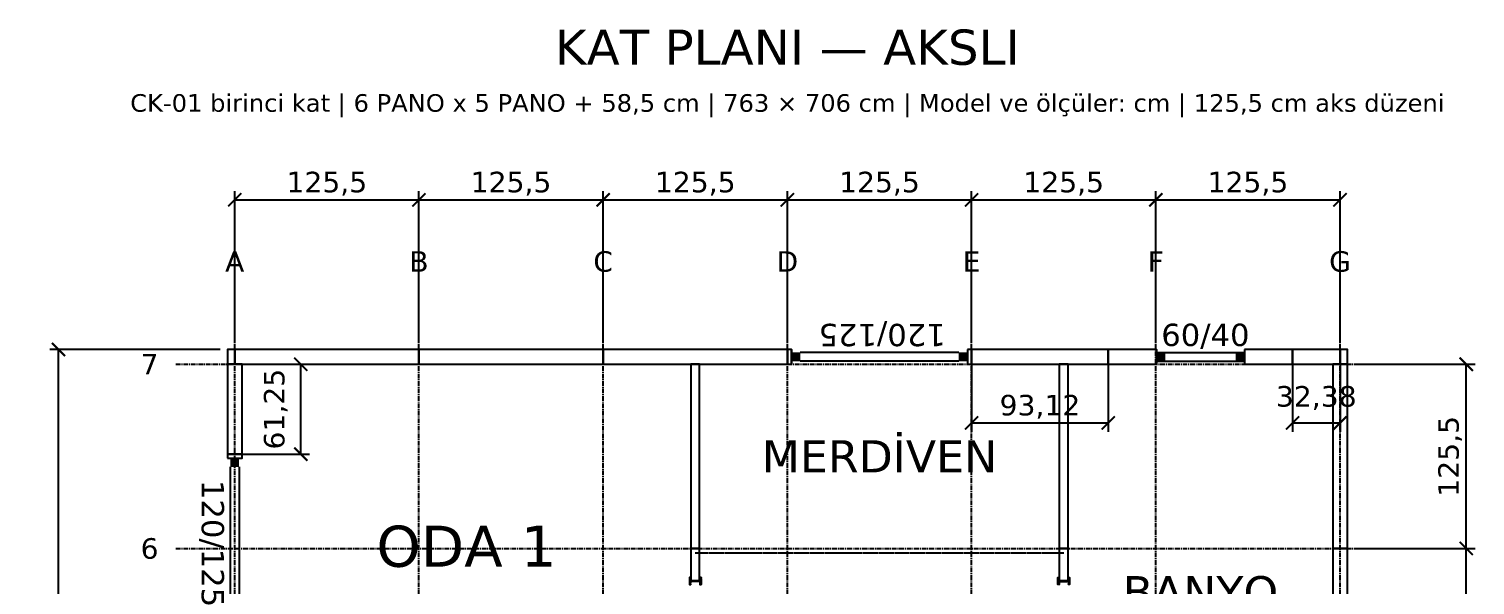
# Model space of a CAD drawing. Header units: centimetres. Extents: x -135 to 4129, y -1176 to 1044.
# Drawn here: x -135 to 850, y 546 to 924 of the extents above; entities that cross this region are included whole.
import ezdxf
from ezdxf.enums import TextEntityAlignment as Align

# ---------------------------------------------------------------- set-up
doc = ezdxf.new("R2010")
doc.units = ezdxf.units.CM
doc.linetypes.add('CENTER', pattern=[5.08, 3.175, -0.635, 0.635, -0.635])
doc.linetypes.add('DASHED', pattern=[1.524, 1.27, -0.254])
for name, color, linetype in [('ACIK_SINIR', 8, 'DASHED'), ('AKS', 4, 'CENTER'), ('AKS_YAZI', 4, 'Continuous'), ('DIS_DUVAR_100', 30, 'Continuous'), ('IC_DUVAR_60', 30, 'Continuous'), ('IC_KAPILAR', 7, 'Continuous'), ('KOSE_PROFIL_100', 8, 'Continuous'), ('ODA_ADLARI', 7, 'Continuous'), ('OLCULER', 7, 'Continuous'), ('OZEL_PANEL_OLCU_CM', 3, 'Continuous'), ('PENCERE', 10, 'Continuous')]:
    doc.layers.add(name, color=color, linetype=linetype)
doc.styles.add('PORTMAN', font='DejaVuSans.ttf')
doc.styles.get("Standard").update_dxf_attribs({"font": 'DejaVuSans.ttf'})
doc.dimstyles.new('PORTMAN', dxfattribs={"dimtxt": 14, "dimasz": 9, "dimexe": 6, "dimexo": 5, "dimgap": 4, "dimtad": 1, "dimtxsty": 'PORTMAN', "dimblk": 'ARCHTICK', "dimcen": 2.5, "dimazin": 3, "dimtfac": 0.5, "dimtmove": 2, "dimatfit": 3})

# ---------------------------------------------------------------- blocks, each defined once
blk = doc.blocks.new('BOM_D01_1255p0_DIS_DOLU')
blk.add_lwpolyline([(0, 0), (10, 0), (10, 125.5), (0, 125.5)], close=True)
blk = doc.blocks.new('kaynak-pencere-120x125')
at = {"layer": 'PENCERE', "color": 1}
for p, q in [((53387.01, 8192.86), (53397.01, 8192.86)), ((53389.01, 8186.86), (53389.01, 8078.86)), ((53395.01, 8186.86), (53395.01, 8078.86)), ((53387.01, 8072.86), (53397.01, 8072.86))]:
    blk.add_line(p, q, dxfattribs=at)
for points in [[(53389.01, 8192.86), (53389.01, 8186.86), (53395.01, 8192.86), (53395.01, 8186.86)], [(53389.01, 8072.86), (53389.01, 8078.86), (53395.01, 8072.86), (53395.01, 8078.86)]]:
    blk.add_solid(points, dxfattribs=at)
at = {"layer": 'PENCERE', "color": 0, "lineweight": 25}
blk.add_text('120/125', height=15.217, rotation=270, dxfattribs=at).set_placement((53369.52, 8178.03))
blk = doc.blocks.new('BOM_P04_PENCERE_1200x1250')
at = {"layer": 'PENCERE'}
blk.add_blockref('kaynak-pencere-120x125', (0, 0), dxfattribs=at)
blk = doc.blocks.new('BOM_D09_1255p0_DIS_P120x125')
for points in [[(0, 122.75), (10, 122.75), (10, 125.5), (0, 125.5)], [(0, 0), (10, 0), (10, 2.75), (0, 2.75)]]:
    blk.add_lwpolyline(points, close=True)
at = {"layer": 'PENCERE'}
blk.add_blockref('BOM_P04_PENCERE_1200x1250', (-53387.006, -8070.111), dxfattribs=at)
blk = doc.blocks.new('BOM_D10_931p2_DIS_DOLU')
blk.add_lwpolyline([(0, 0), (10, 0), (10, 93.125), (0, 93.125)], close=True)
blk = doc.blocks.new('kaynak-pencere-6040')
at = {"layer": 'PENCERE', "color": 1}
for p, q in [((53375.86, 7992.28), (53385.86, 7992.28)), ((53377.86, 7932.28), (53377.86, 7992.28)), ((53383.86, 7932.28), (53383.86, 7992.28)), ((53375.86, 7932.28), (53385.86, 7932.28))]:
    blk.add_line(p, q, dxfattribs=at)
for points in [[(53377.86, 7992.28), (53377.86, 7986.28), (53383.86, 7992.28), (53383.86, 7986.28)], [(53377.86, 7932.28), (53377.86, 7938.28), (53383.86, 7932.28), (53383.86, 7938.28)]]:
    blk.add_solid(points, dxfattribs=at)
at = {"layer": 'PENCERE', "color": 0, "lineweight": 25}
blk.add_text('60/40', height=15.217, rotation=90, dxfattribs=at).set_placement((53373.47, 7935.61))
blk = doc.blocks.new('BOM_P03_PENCERE_600x400')
at = {"layer": 'PENCERE'}
blk.add_blockref('kaynak-pencere-6040', (0, 0), dxfattribs=at)
blk = doc.blocks.new('BOM_D04_1255p0_DIS_P03')
for points in [[(0, 92.75), (10, 92.75), (10, 125.5), (0, 125.5)], [(0, 0), (10, 0), (10, 32.75), (0, 32.75)]]:
    blk.add_lwpolyline(points, close=True)
at = {"layer": 'PENCERE'}
blk.add_blockref('BOM_P03_PENCERE_600x400', (-53375.862, -7899.528), dxfattribs=at)
blk = doc.blocks.new('BOM_D11_323p8_DIS_DOLU')
blk.add_lwpolyline([(0, 0), (10, 0), (10, 32.375), (0, 32.375)], close=True)
blk = doc.blocks.new('BOM_D14_612p5_DIS_DOLU')
blk.add_lwpolyline([(0, 0), (10, 0), (10, 61.25), (0, 61.25)], close=True)
blk = doc.blocks.new('kaynak-ic-kapi')
at = {"color": 133, "linetype": 'Continuous', "lineweight": 25, "true_color": 0x6ec1dd}
for p, q in [((54247.47, 7919.88), (54248.32, 7919.88)), ((54248.32, 7919.59), (54247.47, 7919.59)), ((54248.32, 7912.26), (54247.47, 7912.26)), ((54247.47, 7911.98), (54248.32, 7911.98)), ((54248.6, 7919.88), (54248.04, 7919.03)), ((54248.32, 7919.31), (54248.04, 7919.59)), ((54248.6, 7911.98), (54248.04, 7912.83)), ((54248.32, 7912.26), (54248.04, 7912.26)), ((54248.32, 7919.88), (54248.32, 7919.59)), ((54248.32, 7919.31), (54248.6, 7919.31)), ((54248.32, 7919.03), (54248.6, 7919.31)), ((54248.32, 7912.83), (54248.6, 7912.26)), ((54248.32, 7912.26), (54248.32, 7911.98)), ((54248.32, 7912.26), (54248.6, 7912.26)), ((54249.16, 7919.03), (54248.6, 7919.88)), ((54248.6, 7919.88), (54248.6, 7919.59)), ((54248.6, 7919.88), (54248.88, 7919.88)), ((54248.6, 7919.59), (54248.88, 7919.03)), ((54249.16, 7912.83), (54248.6, 7911.98)), ((54248.6, 7912.26), (54248.88, 7912.83)), ((54249.16, 7919.88), (54248.88, 7919.59)), ((54248.88, 7919.88), (54249.45, 7919.03)), ((54249.73, 7919.59), (54248.88, 7919.59)), ((54249.16, 7919.03), (54248.88, 7919.03)), ((54249.16, 7912.83), (54248.88, 7912.83)), ((54248.88, 7911.98), (54249.45, 7912.83)), ((54249.16, 7911.98), (54248.88, 7912.26)), ((54249.73, 7912.26), (54248.88, 7912.26)), ((54249.16, 7919.88), (54249.16, 7919.88)), ((54249.16, 7919.03), (54249.73, 7919.59)), ((54249.16, 7919.03), (54249.45, 7919.03)), ((54249.16, 7912.83), (54249.45, 7912.83)), ((54249.16, 7912.83), (54249.73, 7912.26)), ((54249.16, 7911.98), (54249.16, 7911.98)), ((54250.01, 7919.88), (54249.45, 7919.03)), ((54250.01, 7911.98), (54249.45, 7912.83)), ((54250.01, 7919.88), (54249.73, 7919.59)), ((54249.73, 7919.31), (54249.73, 7919.59)), ((54249.73, 7919.31), (54250.01, 7919.31)), ((54249.73, 7919.03), (54250.01, 7919.31)), ((54249.73, 7912.83), (54250.01, 7912.26)), ((54250.01, 7911.98), (54249.73, 7912.26)), ((54249.73, 7912.26), (54249.73, 7912.26)), ((54249.73, 7912.26), (54250.01, 7912.26)), ((54250.57, 7919.03), (54250.01, 7919.88)), ((54250.01, 7919.88), (54250.01, 7919.88)), ((54250.01, 7919.88), (54250.01, 7919.59)), ((54250.01, 7919.88), (54250.29, 7919.88)), ((54250.01, 7919.59), (54250.29, 7919.03)), ((54250.57, 7912.83), (54250.01, 7911.98)), ((54250.01, 7912.26), (54250.29, 7912.83)), ((54250.01, 7911.98), (54250.01, 7912.26)), ((54250.01, 7911.98), (54250.01, 7911.98)), ((54250.01, 7911.98), (54250.29, 7911.98)), ((54250.29, 7919.88), (54250.86, 7919.03)), ((54250.29, 7912.83), (54250.29, 7919.03)), ((54250.29, 7911.98), (54250.86, 7912.83)), ((54250.57, 7919.88), (54250.57, 7919.88)), ((54250.57, 7919.88), (54250.57, 7919.59)), ((54251.42, 7919.59), (54250.57, 7919.59)), ((54250.57, 7919.03), (54250.57, 7919.03)), ((54250.57, 7919.03), (54250.86, 7919.03)), ((54250.57, 7912.83), (54250.57, 7912.83)), ((54250.57, 7912.83), (54250.86, 7912.83)), ((54250.57, 7911.98), (54250.57, 7912.26)), ((54251.42, 7912.26), (54250.57, 7912.26)), ((54250.57, 7911.98), (54250.57, 7911.98)), ((54250.86, 7919.03), (54251.14, 7919.59)), ((54250.86, 7912.83), (54251.14, 7912.26)), ((54251.7, 7919.88), (54251.14, 7919.03)), ((54251.42, 7919.31), (54251.14, 7919.59)), ((54251.7, 7911.98), (54251.14, 7912.83)), ((54251.42, 7912.26), (54251.14, 7912.26)), ((54251.42, 7919.88), (54251.42, 7919.88)), ((54251.42, 7919.88), (54251.42, 7919.59)), ((54251.7, 7919.88), (54251.42, 7919.59)), ((54251.42, 7919.59), (54251.98, 7919.03)), ((54251.42, 7919.31), (54251.7, 7919.31)), ((54251.42, 7919.03), (54251.7, 7919.31)), ((54251.42, 7912.26), (54251.98, 7912.83)), ((54251.42, 7912.83), (54251.7, 7912.26)), ((54251.42, 7911.98), (54251.42, 7912.26)), ((54251.7, 7911.98), (54251.42, 7912.26)), ((54251.42, 7912.26), (54251.7, 7912.26)), ((54251.42, 7911.98), (54251.42, 7911.98)), ((54252.27, 7919.03), (54251.7, 7919.88)), ((54251.7, 7919.88), (54252.27, 7919.88)), ((54251.7, 7919.88), (54251.98, 7919.88)), ((54252.27, 7912.83), (54251.7, 7911.98)), ((54251.7, 7911.98), (54252.27, 7911.98)), ((54251.7, 7911.98), (54251.98, 7911.98)), ((54251.98, 7919.88), (54251.98, 7919.88)), ((54251.98, 7919.88), (54251.98, 7919.59)), ((54251.98, 7919.88), (54252.27, 7919.03)), ((54252.27, 7919.59), (54251.98, 7919.59)), ((54251.98, 7919.03), (54251.98, 7919.03)), ((54251.98, 7919.03), (54252.27, 7919.03)), ((54251.98, 7912.83), (54251.98, 7912.83)), ((54251.98, 7912.83), (54252.27, 7912.83)), ((54251.98, 7911.98), (54252.27, 7912.83)), ((54251.98, 7911.98), (54251.98, 7912.26)), ((54252.27, 7912.26), (54251.98, 7912.26)), ((54251.98, 7911.98), (54251.98, 7911.98)), ((54252.27, 7919.03), (54252.27, 7919.03)), ((54252.27, 7912.83), (54252.27, 7912.83))]:
    blk.add_line(p, q, dxfattribs=at)
for points in [[(54247.47, 7919.03), (54247.47, 7919.88), (54252.27, 7919.88), (54252.27, 7919.03)], [(54248.6, 7919.88), (54250.01, 7919.88), (54251.42, 7919.88)], [(54248.6, 7912.26), (54248.6, 7911.98), (54248.88, 7911.98)], [(54248.6, 7911.98), (54250.01, 7911.98), (54251.42, 7911.98)]]:
    blk.add_lwpolyline(points, dxfattribs=at)
blk.add_lwpolyline([(54247.47, 7912.83), (54252.27, 7912.83), (54252.27, 7911.98), (54247.47, 7911.98)], close=True, dxfattribs=at)
blk = doc.blocks.new('BOM_K01_IC_KAPI_ACIKLIK820')
at = {"layer": 'IC_KAPILAR'}
blk.add_blockref('kaynak-ic-kapi', (0, 0), dxfattribs=at)
blk = doc.blocks.new('BOM_I11_1255p0_IC_K01_SOL_ALT')
blk.add_lwpolyline([(0, 103.75), (6, 103.75), (6, 125.5), (0, 125.5)], close=True)
at = {"layer": 'IC_KAPILAR', "xscale": -1, "rotation": 90}
blk.add_blockref('BOM_K01_IC_KAPI_ACIKLIK820', (7918.93, 54353.219), dxfattribs=at)
blk = doc.blocks.new('BOM_I01_1255p0_IC_DOLU')
blk.add_lwpolyline([(0, 0), (6, 0), (6, 125.5), (0, 125.5)], close=True)
blk = doc.blocks.new('BOM_I11_1255p0_IC_K01_SAG_ALT')
blk.add_lwpolyline([(0, 103.75), (6, 103.75), (6, 125.5), (0, 125.5)], close=True)
at = {"layer": 'IC_KAPILAR', "rotation": 270}
blk.add_blockref('BOM_K01_IC_KAPI_ACIKLIK820', (-7912.93, 54353.219), dxfattribs=at)
blk = doc.blocks.new('BOM_B02_DIS_KOSE_50x100')
blk.add_lwpolyline([(0, 0), (5, 0), (5, 10), (0, 10)], close=True)
blk = doc.blocks.new('_ARCHTICK')
at = {"color": 0, "linetype": 'BYBLOCK', "const_width": 0.15}
blk.add_lwpolyline([(-0.5, -0.5), (0.5, 0.5)], dxfattribs=at)

msp = doc.modelspace()

# ---------------------------------------------------------------- linework, layer by layer
at = {"layer": 'ACIK_SINIR'}
msp.add_line((318.75, 567.5), (569.75, 567.5), dxfattribs=at)
at = {"layer": 'AKS'}
for p, q in [((5, -35), (5, 747)), ((130.5, -35), (130.5, 747)), ((256, -35), (256, 747)), ((381.5, -35), (381.5, 747)), ((507, -35), (507, 747)), ((632.5, -35), (632.5, 747)), ((758, -35), (758, 747)), ((-35, 696), (798, 696)), ((-35, 570.5), (798, 570.5))]:
    msp.add_line(p, q, dxfattribs=at)

# ---------------------------------------------------------------- block references
at = {"layer": 'DIS_DUVAR_100', "rotation": 270}
for name, p in [('BOM_D09_1255p0_DIS_P120x125', (381.5, 706)), ('BOM_D04_1255p0_DIS_P03', (600.125, 706)), ('BOM_D01_1255p0_DIS_DOLU', (5, 706)), ('BOM_D01_1255p0_DIS_DOLU', (130.5, 706)), ('BOM_D01_1255p0_DIS_DOLU', (256, 706)), ('BOM_D10_931p2_DIS_DOLU', (507, 706)), ('BOM_D11_323p8_DIS_DOLU', (725.625, 706))]:
    msp.add_blockref(name, p, dxfattribs=at)
at = {"layer": 'DIS_DUVAR_100'}
for name, p in [('BOM_D14_612p5_DIS_DOLU', (0, 634.75)), ('BOM_D01_1255p0_DIS_DOLU', (753, 570.5)), ('BOM_D09_1255p0_DIS_P120x125', (0, 509.25)), ('BOM_D01_1255p0_DIS_DOLU', (753, 445))]:
    msp.add_blockref(name, p, dxfattribs=at)
at = {"layer": 'IC_DUVAR_60'}
for name, p in [('BOM_I01_1255p0_IC_DOLU', (315.75, 570.5)), ('BOM_I01_1255p0_IC_DOLU', (566.75, 570.5)), ('BOM_I11_1255p0_IC_K01_SOL_ALT', (315.75, 445)), ('BOM_I11_1255p0_IC_K01_SAG_ALT', (566.75, 445))]:
    msp.add_blockref(name, p, dxfattribs=at)
at = {"layer": 'KOSE_PROFIL_100'}
for p in [(0, 696), (758, 696)]:
    msp.add_blockref('BOM_B02_DIS_KOSE_50x100', p, dxfattribs=at)

# ---------------------------------------------------------------- texts
at = {"layer": 'AKS_YAZI', "style": 'PORTMAN'}
for s, p in [('A', (5, 766)), ('B', (130.5, 766)), ('C', (256, 766)), ('D', (381.5, 766)), ('E', (507, 766)), ('F', (632.5, 766)), ('G', (758, 766)), ('7', (-53, 696)), ('6', (-53, 570.5))]:
    msp.add_text(s, height=14, dxfattribs=at).set_placement(p, align=Align.MIDDLE_CENTER)
at = {"layer": 'ODA_ADLARI', "style": 'PORTMAN'}
for s, height, p in [('KAT PLANI — AKSLI', 24, (381.5, 912)), ('CK-01 birinci kat | 6 PANO x 5 PANO + 58,5 cm | 763 × 706 cm | Model ve ölçüler: cm | 125,5 cm aks düzeni', 12, (381.5, 874)), ('MERDİVEN', 22, (444.25, 633.25)), ('ODA 1', 28, (162.875, 572)), ('BANYO', 22, (662.875, 540.625))]:
    msp.add_text(s, height=height, dxfattribs=at).set_placement(p, align=Align.MIDDLE_CENTER)

# ---------------------------------------------------------------- dimensions: what is measured, and where the dimension line sits
at = {"layer": 'OLCULER'}
for base, p1, p2 in [((5, 808), (5, 706), (130.5, 706)), ((130.5, 808), (130.5, 706), (256, 706)), ((256, 808), (256, 706), (381.5, 706)), ((381.5, 808), (381.5, 706), (507, 706)), ((507, 808), (507, 706), (632.5, 706)), ((632.5, 808), (632.5, 706), (758, 706))]:
    msp.add_linear_dim(base=base, p1=p1, p2=p2, dimstyle='PORTMAN', override={"dimtxt": 14, "dimasz": 9, "dimexe": 6, "dimexo": 5, "dimdec": 2, "dimzin": 8, "dimdsep": 44}, dxfattribs=at).render()
for base, p1, p2 in [((-115, 0), (0, 0), (0, 706)), ((844, 570.5), (763, 570.5), (763, 696)), ((844, 445), (763, 445), (763, 570.5))]:
    msp.add_linear_dim(base=base, p1=p1, p2=p2, angle=90, dimstyle='PORTMAN', override={"dimtxt": 14, "dimasz": 9, "dimexe": 6, "dimexo": 5, "dimdec": 2, "dimzin": 8, "dimdsep": 44}, dxfattribs=at).render()
at = {"layer": 'OZEL_PANEL_OLCU_CM'}
msp.add_linear_dim(base=(50, 634.75), p1=(0, 634.75), p2=(0, 696), angle=90, dimstyle='PORTMAN', override={"dimtxt": 14, "dimasz": 9, "dimexe": 6, "dimexo": 5, "dimdec": 2, "dimzin": 8, "dimdsep": 44}, dxfattribs=at).render()
for base, p1, p2 in [((507, 656), (507, 706), (600.125, 706)), ((725.625, 656), (725.625, 706), (758, 706))]:
    msp.add_linear_dim(base=base, p1=p1, p2=p2, dimstyle='PORTMAN', override={"dimtxt": 14, "dimasz": 9, "dimexe": 6, "dimexo": 5, "dimdec": 2, "dimzin": 8, "dimdsep": 44}, dxfattribs=at).render()

doc.saveas('drawing.dxf')
